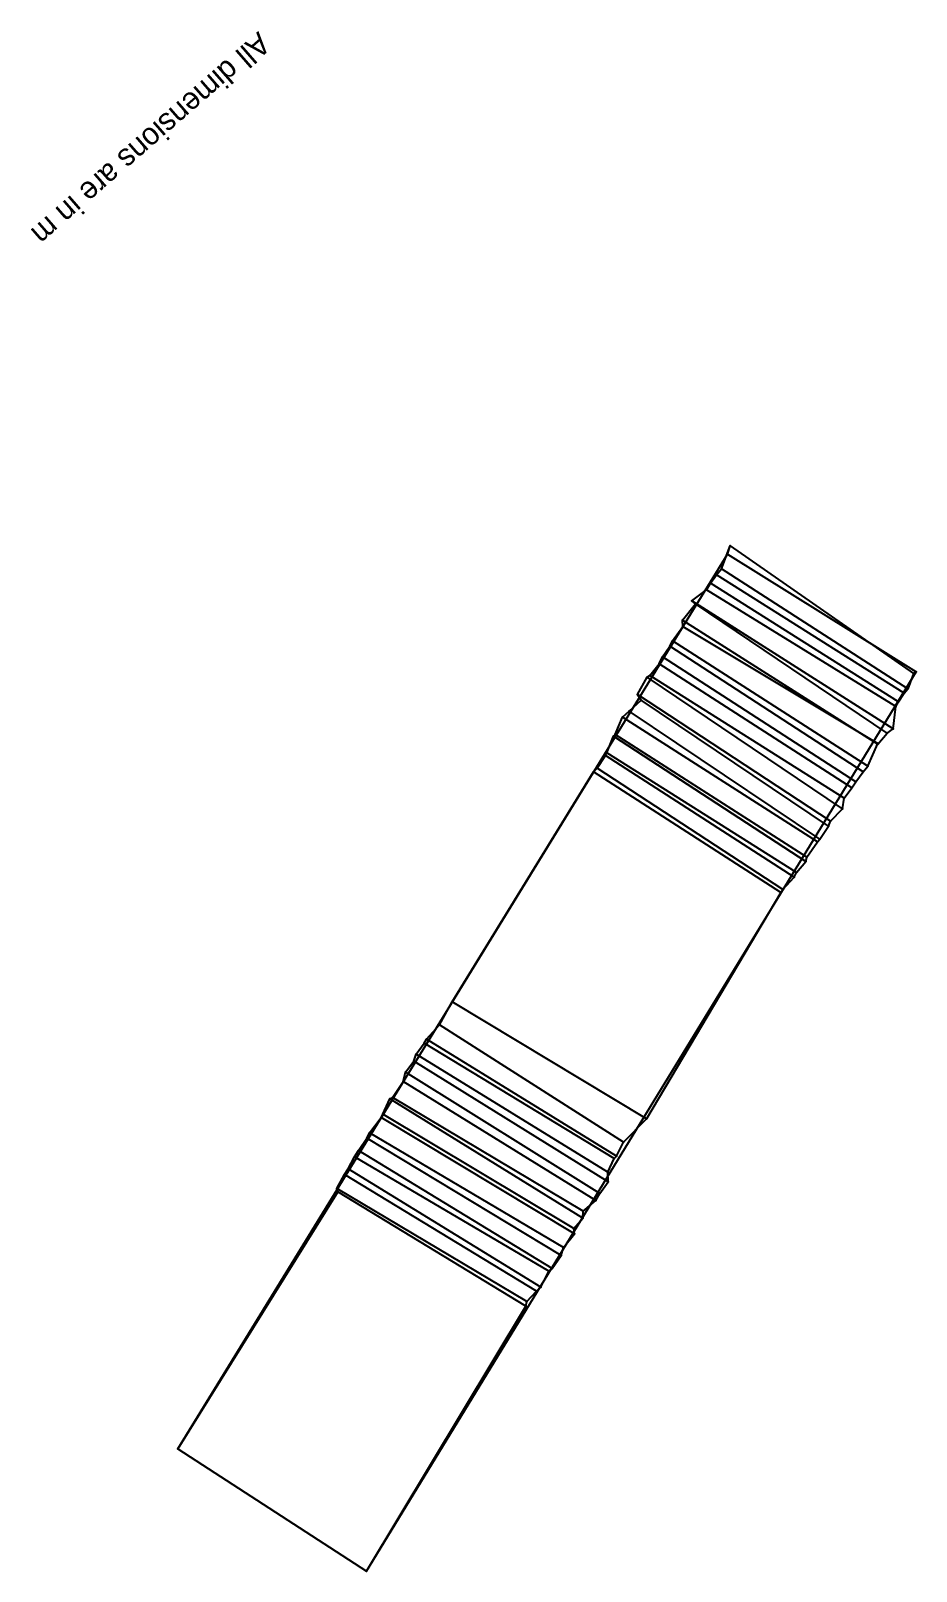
# Model space of a CAD drawing. Header units: millimetres. Extents: x 986.2 to 998.3, y 982.6 to 1003.6.
import ezdxf

# ---------------------------------------------------------------- set-up
doc = ezdxf.new("R2010")
doc.units = ezdxf.units.MM
doc.layers.get('0').update_dxf_attribs({"true_color": 0xe7f0ff})

msp = doc.modelspace()

# ---------------------------------------------------------------- linework, layer by layer
for p, q in [((988.198, 984.252, 100), (995.698, 996.447, 100.064)), ((995.617, 996.248, 100.178), (995.734, 996.562, 100.178)), ((995.698, 996.447, 100.064), (995.734, 996.562, 100.178)), ((995.698, 996.447, 100.064), (998.274, 994.843, 100.057)), ((995.734, 996.562, 100.178), (998.239, 994.824, 100.184)), ((995.551, 996.166, 100.314), (995.617, 996.248, 100.178)), ((998.161, 994.614, 100.182), (995.617, 996.248, 100.178)), ((995.414, 995.963, 100.441), (995.465, 996.053, 100.319)), ((995.465, 996.053, 100.319), (995.551, 996.166, 100.314)), ((998.033, 994.434, 100.319), (995.465, 996.053, 100.319)), ((998.111, 994.556, 100.306), (995.551, 996.166, 100.314)), ((995.214, 995.814, 100.459), (995.414, 995.963, 100.441)), ((997.959, 994.068, 100.45), (995.214, 995.814, 100.459)), ((995.263, 995.772, 100.567), (995.214, 995.814, 100.459)), ((997.994, 994.372, 100.442), (995.414, 995.963, 100.441)), ((995.085, 995.55, 100.584), (995.263, 995.772, 100.567)), ((997.878, 994.008, 100.575), (995.263, 995.772, 100.567)), ((994.949, 995.265, 100.705), (995.09, 995.461, 100.697)), ((995.085, 995.55, 100.584), (997.752, 993.859, 100.589)), ((995.09, 995.461, 100.697), (997.748, 993.867, 100.701)), ((994.813, 995.048, 100.831), (994.913, 995.195, 100.828)), ((994.913, 995.195, 100.828), (994.949, 995.265, 100.705)), ((997.55, 993.481, 100.83), (994.913, 995.195, 100.828)), ((997.616, 993.559, 100.716), (994.949, 995.265, 100.705)), ((994.765, 994.954, 100.957), (994.813, 995.048, 100.831)), ((997.449, 993.346, 100.843), (994.813, 995.048, 100.831)), ((990.773, 982.584, 100), (998.274, 994.843, 100.057)), ((994.472, 994.537, 101.093), (994.603, 994.77, 101.089)), ((994.603, 994.77, 101.089), (994.64, 994.795, 100.972)), ((997.268, 992.976, 101.086), (994.603, 994.77, 101.089)), ((994.64, 994.795, 100.972), (994.765, 994.954, 100.957)), ((997.293, 993.124, 100.963), (994.64, 994.795, 100.972)), ((997.396, 993.265, 100.96), (994.765, 994.954, 100.957)), ((998.239, 994.824, 100.184), (998.161, 994.614, 100.182)), ((998.274, 994.843, 100.057), (998.239, 994.824, 100.184)), ((998.033, 994.434, 100.319), (998.111, 994.556, 100.306)), ((998.111, 994.556, 100.306), (998.161, 994.614, 100.182)), ((994.358, 994.308, 101.222), (994.52, 994.459, 101.217)), ((997.106, 992.811, 101.093), (994.472, 994.537, 101.093)), ((994.52, 994.459, 101.217), (994.472, 994.537, 101.093)), ((997.077, 992.742, 101.215), (994.52, 994.459, 101.217)), ((997.959, 994.068, 100.45), (997.994, 994.372, 100.442)), ((997.994, 994.372, 100.442), (998.033, 994.434, 100.319)), ((994.164, 993.991, 101.36), (994.265, 994.228, 101.352)), ((994.265, 994.228, 101.352), (994.358, 994.308, 101.222)), ((996.929, 992.525, 101.352), (994.265, 994.228, 101.352)), ((996.958, 992.564, 101.228), (994.358, 994.308, 101.222)), ((994.052, 993.739, 101.49), (994.143, 993.969, 101.478)), ((994.143, 993.969, 101.478), (994.164, 993.991, 101.36)), ((996.767, 992.261, 101.474), (994.143, 993.969, 101.478)), ((996.782, 992.317, 101.356), (994.164, 993.991, 101.36)), ((997.752, 993.859, 100.589), (997.878, 994.008, 100.575)), ((997.878, 994.008, 100.575), (997.959, 994.068, 100.45)), ((993.921, 993.532, 101.617), (994.035, 993.705, 101.602)), ((994.035, 993.705, 101.602), (994.052, 993.739, 101.49)), ((996.61, 992.044, 101.594), (994.035, 993.705, 101.602)), ((996.639, 992.109, 101.482), (994.052, 993.739, 101.49)), ((997.616, 993.559, 100.716), (997.748, 993.867, 100.701)), ((997.752, 993.859, 100.589), (997.748, 993.867, 100.701)), ((993.87, 993.48, 101.726), (993.921, 993.532, 101.617)), ((996.454, 991.876, 101.608), (993.921, 993.532, 101.617)), ((997.55, 993.481, 100.83), (997.616, 993.559, 100.716)), ((991.943, 990.344, 101.735), (993.87, 993.48, 101.726)), ((996.427, 991.836, 101.725), (993.87, 993.48, 101.726)), ((997.396, 993.265, 100.96), (997.449, 993.346, 100.843)), ((997.449, 993.346, 100.843), (997.55, 993.481, 100.83)), ((997.268, 992.976, 101.086), (997.293, 993.124, 100.963)), ((997.293, 993.124, 100.963), (997.396, 993.265, 100.96)), ((997.106, 992.811, 101.093), (997.268, 992.976, 101.086)), ((996.958, 992.564, 101.228), (997.077, 992.742, 101.215)), ((997.077, 992.742, 101.215), (997.106, 992.811, 101.093)), ((996.782, 992.317, 101.356), (996.929, 992.525, 101.352)), ((996.929, 992.525, 101.352), (996.958, 992.564, 101.228)), ((996.639, 992.109, 101.482), (996.767, 992.261, 101.474)), ((996.767, 992.261, 101.474), (996.782, 992.317, 101.356)), ((996.454, 991.876, 101.608), (996.61, 992.044, 101.594)), ((996.61, 992.044, 101.594), (996.639, 992.109, 101.482)), ((996.427, 991.836, 101.725), (994.594, 988.75, 101.739)), ((996.427, 991.836, 101.725), (996.454, 991.876, 101.608)), ((991.771, 990.031, 101.889), (991.943, 990.344, 101.735)), ((994.594, 988.75, 101.739), (991.943, 990.344, 101.735)), ((991.592, 989.837, 101.891), (991.771, 990.031, 101.889)), ((991.45, 989.631, 102.038), (991.559, 989.784, 102.039)), ((991.559, 989.784, 102.039), (991.592, 989.837, 101.891)), ((994.185, 988.242, 101.896), (991.592, 989.837, 101.891)), ((991.304, 989.386, 102.193), (991.417, 989.536, 102.189)), ((991.417, 989.536, 102.189), (991.45, 989.631, 102.038)), ((994.071, 987.89, 102.184), (991.417, 989.536, 102.189)), ((994.066, 988.024, 102.035), (991.45, 989.631, 102.038)), ((991.272, 989.261, 102.343), (991.304, 989.386, 102.193)), ((993.955, 987.732, 102.188), (991.304, 989.386, 102.193)), ((991.127, 989.043, 102.345), (991.272, 989.261, 102.343)), ((993.903, 987.637, 102.338), (991.272, 989.261, 102.343)), ((990.996, 988.814, 102.509), (991.091, 989.025, 102.507)), ((991.091, 989.025, 102.507), (991.127, 989.043, 102.345)), ((993.723, 987.395, 102.483), (991.091, 989.025, 102.507)), ((993.728, 987.493, 102.329), (991.127, 989.043, 102.345)), ((990.814, 988.562, 102.658), (990.972, 988.768, 102.657)), ((990.972, 988.768, 102.657), (990.996, 988.814, 102.509)), ((993.61, 987.181, 102.64), (990.972, 988.768, 102.657)), ((993.6, 987.255, 102.476), (990.996, 988.814, 102.509)), ((994.278, 988.431, 101.9), (994.594, 988.75, 101.739)), ((990.664, 988.321, 102.798), (990.778, 988.486, 102.801)), ((990.778, 988.486, 102.801), (990.814, 988.562, 102.658)), ((993.428, 986.887, 102.781), (990.778, 988.486, 102.801)), ((993.46, 986.997, 102.625), (990.814, 988.562, 102.658)), ((990.61, 988.233, 102.945), (990.664, 988.321, 102.798)), ((993.305, 986.712, 102.776), (990.664, 988.321, 102.798)), ((994.152, 988.208, 102.047), (994.185, 988.242, 101.896)), ((994.185, 988.242, 101.896), (994.278, 988.431, 101.9)), ((990.475, 987.991, 103.089), (990.524, 988.067, 102.945)), ((990.524, 988.067, 102.945), (990.61, 988.233, 102.945)), ((993.15, 986.457, 102.934), (990.524, 988.067, 102.945)), ((993.259, 986.676, 102.93), (990.61, 988.233, 102.945)), ((994.066, 988.024, 102.035), (994.152, 988.208, 102.047)), ((990.368, 987.802, 103.088), (990.475, 987.991, 103.089)), ((993.094, 986.403, 103.082), (990.475, 987.991, 103.089)), ((993.955, 987.732, 102.188), (994.071, 987.89, 102.184)), ((994.071, 987.89, 102.184), (994.066, 988.024, 102.035)), ((990.381, 987.754, 103.225), (988.198, 984.252, 103.245)), ((992.961, 986.261, 103.084), (990.368, 987.802, 103.088)), ((990.381, 987.754, 103.225), (990.368, 987.802, 103.088)), ((992.946, 986.199, 103.215), (990.381, 987.754, 103.225)), ((993.728, 987.493, 102.329), (993.903, 987.637, 102.338)), ((993.903, 987.637, 102.338), (993.955, 987.732, 102.188)), ((993.723, 987.395, 102.483), (993.728, 987.493, 102.329)), ((993.6, 987.255, 102.476), (993.723, 987.395, 102.483)), ((993.61, 987.181, 102.64), (993.6, 987.255, 102.476)), ((993.428, 986.887, 102.781), (993.46, 986.997, 102.625)), ((993.46, 986.997, 102.625), (993.61, 987.181, 102.64)), ((993.305, 986.712, 102.776), (993.428, 986.887, 102.781)), ((993.15, 986.457, 102.934), (993.259, 986.676, 102.93)), ((993.259, 986.676, 102.93), (993.305, 986.712, 102.776)), ((992.961, 986.261, 103.084), (993.094, 986.403, 103.082)), ((993.094, 986.403, 103.082), (993.15, 986.457, 102.934)), ((990.773, 982.584, 103.261), (992.946, 986.199, 103.215)), ((992.946, 986.199, 103.215), (992.961, 986.261, 103.084)), ((988.198, 984.252, 103.245), (988.198, 984.252, 100)), ((988.198, 984.252, 100), (990.773, 982.584, 100)), ((988.198, 984.252, 103.245), (990.773, 982.584, 103.261)), ((990.773, 982.584, 103.261), (990.773, 982.584, 100))]:
    msp.add_line(p, q)
at = {"color": 254}
msp.add_line((995.09, 995.461, 100.697), (995.085, 995.55, 100.584), dxfattribs=at)
at = {"color": 255}
for p, q in [((994.143, 993.969, 101.478), (996.767, 992.261, 101.474)), ((994.152, 988.208, 102.047), (991.559, 989.784, 102.039))]:
    msp.add_line(p, q, dxfattribs=at)
at = {"color": 251}
msp.add_line((994.278, 988.431, 101.9), (991.771, 990.031, 101.889), dxfattribs=at)
for p in [(995.698, 996.447, 100.064), (995.734, 996.562, 100.178), (995.617, 996.248, 100.178), (995.465, 996.053, 100.319), (995.551, 996.166, 100.314), (995.214, 995.814, 100.459), (995.414, 995.963, 100.441), (995.263, 995.772, 100.567), (995.085, 995.55, 100.584), (995.09, 995.461, 100.697), (994.913, 995.195, 100.828), (994.949, 995.265, 100.705), (994.813, 995.048, 100.831), (994.603, 994.77, 101.089), (994.64, 994.795, 100.972), (994.765, 994.954, 100.957), (998.239, 994.824, 100.184), (998.274, 994.843, 100.057), (998.111, 994.556, 100.306), (998.161, 994.614, 100.182), (994.472, 994.537, 101.093), (994.52, 994.459, 101.217), (997.994, 994.372, 100.442), (998.033, 994.434, 100.319), (994.265, 994.228, 101.352), (994.358, 994.308, 101.222), (994.143, 993.969, 101.478), (994.164, 993.991, 101.36), (997.878, 994.008, 100.575), (997.959, 994.068, 100.45), (994.035, 993.705, 101.602), (994.052, 993.739, 101.49), (997.748, 993.867, 100.701), (997.752, 993.859, 100.589), (993.921, 993.532, 101.617), (997.616, 993.559, 100.716), (993.87, 993.48, 101.726), (997.449, 993.346, 100.843), (997.55, 993.481, 100.83), (997.293, 993.124, 100.963), (997.396, 993.265, 100.96), (997.268, 992.976, 101.086), (997.077, 992.742, 101.215), (997.106, 992.811, 101.093), (996.929, 992.525, 101.352), (996.958, 992.564, 101.228), (996.767, 992.261, 101.474), (996.782, 992.317, 101.356), (996.61, 992.044, 101.594), (996.639, 992.109, 101.482), (996.427, 991.836, 101.725), (996.454, 991.876, 101.608), (991.943, 990.344, 101.735), (991.771, 990.031, 101.889), (991.559, 989.784, 102.039), (991.592, 989.837, 101.891), (991.417, 989.536, 102.189), (991.45, 989.631, 102.038), (991.304, 989.386, 102.193), (991.272, 989.261, 102.343), (991.091, 989.025, 102.507), (991.127, 989.043, 102.345), (990.972, 988.768, 102.657), (990.996, 988.814, 102.509), (994.594, 988.75, 101.739), (990.778, 988.486, 102.801), (990.814, 988.562, 102.658), (990.664, 988.321, 102.798), (994.185, 988.242, 101.896), (994.278, 988.431, 101.9), (990.524, 988.067, 102.945), (990.61, 988.233, 102.945), (994.152, 988.208, 102.047), (990.475, 987.991, 103.089), (994.066, 988.024, 102.035), (994.071, 987.89, 102.184), (990.368, 987.802, 103.088), (990.381, 987.754, 103.225), (993.903, 987.637, 102.338), (993.955, 987.732, 102.188), (993.728, 987.493, 102.329), (993.6, 987.255, 102.476), (993.723, 987.395, 102.483), (993.46, 986.997, 102.625), (993.61, 987.181, 102.64), (993.428, 986.887, 102.781), (993.259, 986.676, 102.93), (993.305, 986.712, 102.776), (993.094, 986.403, 103.082), (993.15, 986.457, 102.934), (992.946, 986.199, 103.215), (992.961, 986.261, 103.084), (988.198, 984.252, 103.245), (988.198, 984.252, 100), (990.773, 982.584, 103.261), (990.773, 982.584, 100)]:
    msp.add_point(p)

# ---------------------------------------------------------------- texts
at = {"color": 250}
msp.add_text('All dimensions are in m', height=0.3, rotation=221.0899, dxfattribs=at).set_placement((989.298, 1003.584, 107.765))

doc.saveas('drawing.dxf')
